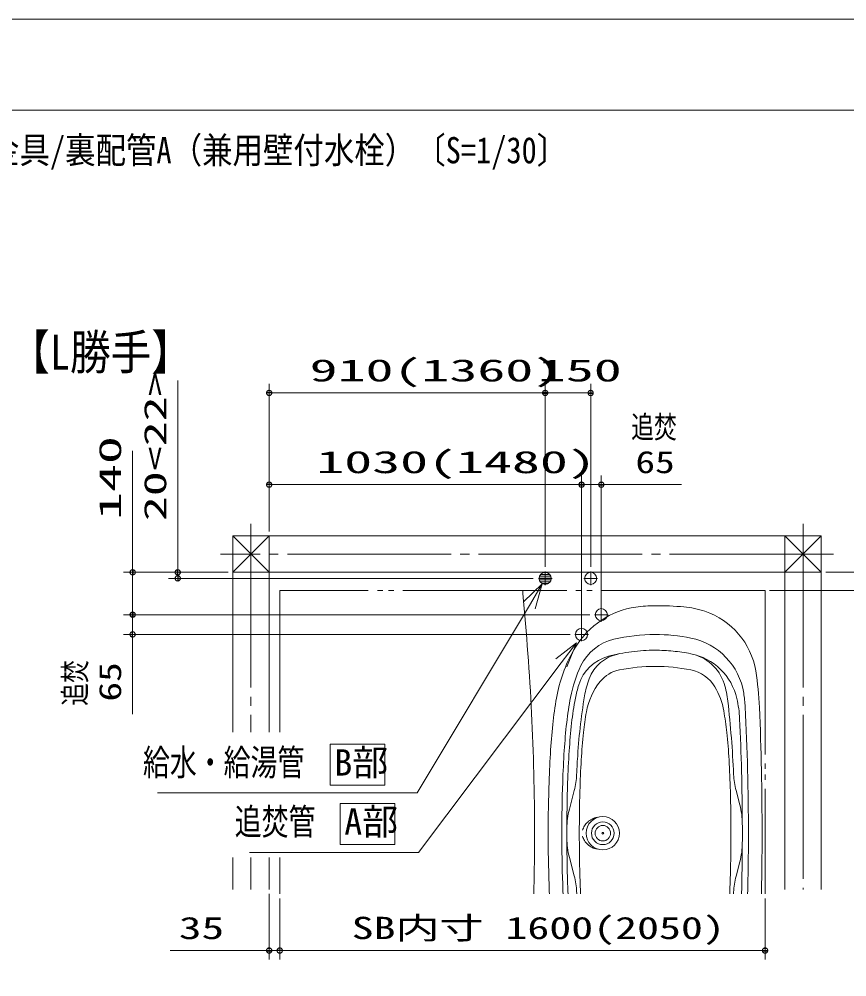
# Model space of a CAD drawing. Units: millimetres on the paper. Extents: x -375 to 305, y -152 to 152.
# Drawn here: x -162.8 to -71.9, y 43.3 to 148.5 of the extents above; entities that cross this region are included whole.
import ezdxf
from ezdxf.enums import TextEntityAlignment as Align

# ---------------------------------------------------------------- set-up
doc = ezdxf.new("R2010")
doc.units = ezdxf.units.MM
doc.linetypes.add('LONG_CHAIN', pattern=[21, 18, -1, 1, -1])
doc.linetypes.add('LONG_DOUBLE_CHAIN', pattern=[21.8, 18, -1, 0.6, -0.6, 0.6, -1])
doc.layers.add('0-0_PV', color=7, linetype='Continuous')
for name, color, linetype, lineweight in [('0-1_RV', 7, 'Continuous', 9), ('0-2_0', 7, 'Continuous', 9), ('0-4_図面枠', 3, 'Continuous', 9), ('0-5_DEFPOINTS', 7, 'Continuous', 9)]:
    doc.layers.add(name, color=color, linetype=linetype, lineweight=lineweight)
doc.styles.add('ＭＳ ゴシック', font='')
doc.styles.get('ＭＳ ゴシック').set_extended_font_data('MS Gothic')

# ---------------------------------------------------------------- blocks, each defined once
blk = doc.blocks.new('_DOTSMALL')
at = {"layer": '0-2_0'}
for p, q in [((0.0746, 0.1), (-0.0746, 0.1)), ((0.1223, -0.0248), (-0.1223, -0.0248))]:
    blk.add_line(p, q, dxfattribs=at)
for points in [[(0.125, 0), (0.124, 0.0157), (0.1211, 0.0311), (0.1162, 0.046), (0.1095, 0.0602), (0.1011, 0.0735), (0.0911, 0.0856), (0.0797, 0.0963), (0.067, 0.1055), (0.0532, 0.1131), (0.0386, 0.1189), (0.0234, 0.1228), (0.0078, 0.1248), (-0.0078, 0.1248), (-0.0234, 0.1228), (-0.0386, 0.1189), (-0.0532, 0.1131), (-0.067, 0.1055), (-0.0797, 0.0963), (-0.0911, 0.0856), (-0.1011, 0.0735), (-0.1095, 0.0602), (-0.1162, 0.046), (-0.1211, 0.0311), (-0.124, 0.0157), (-0.125, 0), (0, 0)], [(-0.125, 0), (-0.124, -0.0157), (-0.1211, -0.0311), (-0.1162, -0.046), (-0.1095, -0.0602), (-0.1011, -0.0735), (-0.0911, -0.0856), (-0.0797, -0.0963), (-0.067, -0.1055), (-0.0532, -0.1131), (-0.0386, -0.1189), (-0.0234, -0.1228), (-0.0078, -0.1248), (0.0078, -0.1248), (0.0234, -0.1228), (0.0386, -0.1189), (0.0532, -0.1131), (0.067, -0.1055), (0.0797, -0.0963), (0.0911, -0.0856), (0.1011, -0.0735), (0.1095, -0.0602), (0.1162, -0.046), (0.1211, -0.0311), (0.124, -0.0157), (0.125, 0), (0, 0)]]:
    blk.add_lwpolyline(points, close=True, dxfattribs=at)
blk = doc.blocks.new('_OPEN30')
at = {"layer": '0-2_0'}
blk.add_line((0, 0), (-1, 0), dxfattribs=at)
blk.add_lwpolyline([(-1, 0.2679), (0, 0), (-1, -0.2679)], dxfattribs=at)

msp = doc.modelspace()

# ---------------------------------------------------------------- linework, layer by layer
at = {"layer": '0-1_RV'}
for p, q in [((-145.411, 87.734), (-145.411, 108.81)), ((-135.368, 92.234), (-135.368, 108.437)), ((-105.035, 88.319), (-105.035, 108.437)), ((-100.035, 88.319), (-100.035, 108.437)), ((-135.368, 107.437), (-105.035, 107.437)), ((-105.035, 107.437), (-100.035, 107.437)), ((-150.368, 87.734), (-150.368, 101.083)), ((-135.368, 92.234), (-135.368, 98.363)), ((-101.035, 80.552), (-101.035, 98.363)), ((-101.035, 82.734), (-101.035, 98.363)), ((-98.868, 82.306), (-98.868, 98.363)), ((-135.368, 97.363), (-101.035, 97.363)), ((-101.188, 97.363), (-103.508, 97.363)), ((-101.035, 97.363), (-98.868, 97.363)), ((-98.868, 97.363), (-90.061, 97.363)), ((-139.368, 91.734), (-139.368, 70.164)), ((-74.701, 91.734), (-139.368, 91.734)), ((-135.368, 91.734), (-139.368, 87.734)), ((-135.368, 87.734), (-139.368, 91.734)), ((-135.368, 91.734), (-135.368, 70.164)), ((-78.701, 91.734), (-78.701, 52.901)), ((-74.701, 91.734), (-78.701, 87.734)), ((-74.701, 87.734), (-78.701, 91.734)), ((-74.701, 91.734), (-74.701, 52.901)), ((-139.868, 87.734), (-151.368, 87.734)), ((-150.368, 83.076), (-150.368, 87.734)), ((-139.868, 87.734), (-146.411, 87.734)), ((-145.411, 87.067), (-145.411, 87.734)), ((-74.701, 87.734), (-139.368, 87.734)), ((-104.531, 87.501), (-105.539, 87.501)), ((-104.827, 87.701), (-105.242, 87.701)), ((-104.827, 87.701), (-105.242, 87.701)), ((-74.201, 87.734), (-64.69, 87.734)), ((-106.34, 87.067), (-146.411, 87.067)), ((-104.371, 87.101), (-105.699, 87.101)), ((-104.391, 86.901), (-105.678, 86.901)), ((-104.412, 87.301), (-105.657, 87.301)), ((-104.48, 86.701), (-105.589, 86.701)), ((-104.687, 86.501), (-105.382, 86.501)), ((-150.368, 83.229), (-150.368, 85.549)), ((-150.368, 85.414), (-150.368, 83.094)), ((-107.501, 85.734), (-107.501, 85.399)), ((-80.368, 85.734), (-64.69, 85.734)), ((-100.119, 83.076), (-151.368, 83.076)), ((-150.368, 80.909), (-150.368, 83.076)), ((-102.286, 80.909), (-151.368, 80.909)), ((-150.368, 80.909), (-150.368, 72.163)), ((-128.65, 68.842), (-128.65, 64.346)), ((-128.65, 68.842), (-122.65, 68.842)), ((-122.65, 68.842), (-122.65, 64.346)), ((-128.65, 64.346), (-122.65, 64.346)), ((-101.842, 63.76), (-102.38, 61.719)), ((-84.061, 63.76), (-83.645, 62.184)), ((-127.563, 62.335), (-127.563, 57.839)), ((-127.563, 62.335), (-121.563, 62.335)), ((-121.563, 62.335), (-121.563, 57.839)), ((-127.563, 57.839), (-121.563, 57.839)), ((-139.368, 56.418), (-139.368, 52.901)), ((-135.368, 56.418), (-135.368, 52.901)), ((-101.842, 54.374), (-102.38, 56.416)), ((-84.062, 54.352), (-83.645, 55.932)), ((-135.368, 52.401), (-135.368, 45.179)), ((-134.201, 51.901), (-134.201, 45.179)), ((-80.868, 51.901), (-80.868, 45.179)), ((-135.368, 46.179), (-146.241, 46.179)), ((-134.201, 46.179), (-135.368, 46.179)), ((-80.868, 46.179), (-134.201, 46.179))]:
    msp.add_line(p, q, dxfattribs=at)
at = {"layer": '0-1_RV', "linetype": 'LONG_CHAIN'}
for p, q in [((-137.368, 93.067), (-137.368, 70.164)), ((-76.701, 93.067), (-76.701, 52.901)), ((-73.368, 89.734), (-140.701, 89.734)), ((-105.035, 87.819), (-105.035, 86.316)), ((-100.035, 87.819), (-100.035, 86.316)), ((-105.786, 87.067), (-104.283, 87.067)), ((-100.786, 87.067), (-99.283, 87.067)), ((-98.868, 83.827), (-98.868, 82.324)), ((-99.619, 83.076), (-98.117, 83.076)), ((-101.035, 81.66), (-101.035, 80.158)), ((-101.786, 80.909), (-100.283, 80.909)), ((-137.368, 56.418), (-137.368, 52.901))]:
    msp.add_line(p, q, dxfattribs=at)
at = {"layer": '0-1_RV', "linetype": 'LONG_DOUBLE_CHAIN'}
for p, q in [((-134.201, 85.734), (-134.201, 70.164)), ((-80.868, 85.734), (-134.201, 85.734)), ((-80.868, 85.734), (-80.868, 52.401)), ((-134.201, 56.418), (-134.201, 52.401))]:
    msp.add_line(p, q, dxfattribs=at)
at = {"layer": '0-1_RV'}
for points in [[(-147.652, 63.523), (-119.088, 63.523), (-106.771, 84.092)], [(-137.513, 56.954), (-118.946, 56.954), (-103.264, 77.783)]]:
    msp.add_lwpolyline(points, dxfattribs=at)
for centre, radius in [((-105.035, 87.067), 0.667), ((-105.035, 87.067), 0.667), ((-100.035, 87.067), 0.667), ((-98.868, 83.076), 0.667), ((-101.035, 80.909), 0.667), ((-98.701, 59.067), 1.833), ((-98.701, 59.067), 1.25), ((-98.701, 59.067), 0.85), ((-98.701, 59.067), 0.1), ((-98.701, 59.067), 0.0833)]:
    msp.add_circle(centre, radius, dxfattribs=at)
for centre, radius, start, end in [((-373.535, 59.067), 267.333, 0, 5.65274), ((-93.723, 74.678), 9.333, 98.32029, 148.83966), ((-92.951, 69.401), 14.667, 90, 98.32029), ((-92.951, 47.401), 36.667, 85.04556, 90.00001), ((-90.648, 73.968), 10, 71.53272, 85.04556), ((-90.12, 75.548), 8.333, 9.28127, 71.53272), ((-96.288, 75.183), 5.333, 103.15011, 154.44401), ((-92.951, 60.901), 20, 90.00001, 103.15011), ((-92.951, 60.901), 20, 78.67196, 89.99999), ((-90.463, 73.32), 7.333, 8.84605, 78.67196), ((-88.018, 71.228), 16, 148.83966, 168.99136), ((-96.885, 73.994), 4.667, 104.86629, 162.67678), ((-96.143, 74.512), 4.333, 101.75518, 159.23385), ((-90.308, 72.413), 6.5, 12.83848, 78.70658), ((-89.981, 74.047), 4.833, 17.53385, 78.69881), ((-103.601, 76.926), 0.333, 355.49509, 355.53069), ((-103.601, 76.926), 0.333, 355.49509, 355.53069), ((-88.018, 71.228), 14.5, 154.44401, 168.99136), ((-96.15, 73.418), 3.667, 101.2935, 140.84625), ((-92.951, 57.401), 20, 90.00001, 101.2935), ((-92.951, 57.401), 20, 78.70658, 89.99999), ((-89.818, 73.091), 4, 30.82918, 78.70658), ((-114.793, 71.516), 33.333, 2.3783, 9.28127), ((-90.845, 72.503), 10, 159.23385, 170.54618), ((-88.017, 71.228), 13.956, 162.67678, 168.99136), ((-93.288, 71.125), 7.333, 141.07337, 169.92767), ((-93.287, 71.099), 8, 10.13814, 30.34449), ((-94.574, 72.543), 9.667, 6.17303, 17.83526), ((-69.041, 67.536), 35.333, 168.99136, 173.72789), ((-69.041, 67.536), 33.833, 168.99136, 173.72789), ((-69.04, 67.536), 33.289, 168.99136, 173.72789), ((-35.931, 63.359), 65.669, 170.54618, 176.68288), ((-96.648, 70.982), 13, 2.90472, 12.77744), ((-97.709, 72.193), 14.667, 3.00057, 8.84605), ((-199.888, 60.466), 115.67, 2.50435, 6.51084), ((-349.868, 59.067), 267.167, 0, 2.98086), ((-414.535, 59.067), 333.333, 360, 2.3783), ((-69.084, 66.826), 31.917, 169.92766, 174.03081), ((-116.819, 66.826), 31.917, 5.96919, 10.25433), ((-349.868, 59.067), 266.5, 0.2203, 2.70422), ((-35.907, 63.895), 68.667, 173.72789, 176.37678), ((-35.907, 63.895), 67.167, 173.72789, 176.37678), ((-35.906, 63.895), 66.623, 173.72789, 176.37678), ((-35.931, 63.359), 65.25, 174.03081, 176.68288), ((-149.971, 63.359), 65.25, 3.31712, 5.96919), ((13.993, 60.735), 118.667, 176.37678, 178.08861), ((13.993, 60.735), 117.167, 176.37678, 178.08861), ((13.994, 60.735), 116.623, 176.37678, 178.08861), ((13.98, 60.436), 115.667, 176.64806, 177.48115), ((13.985, 60.466), 115.25, 176.68288, 178.39679), ((-199.888, 60.466), 115.25, 1.60321, 3.31712), ((-109.9, 65.886), 8.333, 345.23097, 357.48115), ((-76.003, 65.884), 8.333, 182.50435, 194.76903), ((63.965, 59.067), 168.667, 178.08861, 180), ((63.965, 59.067), 167.167, 178.08861, 180), ((63.966, 59.067), 166.623, 178.0845, 180), ((63.965, 59.067), 165.25, 178.39679, 180), ((-249.868, 59.067), 165.25, 0, 1.60321), ((-91.703, 60.06), 8.333, 0.2203, 14.76903), ((-94.322, 59.594), 8.333, 165.23097, 179.80924), ((-349.868, 59.067), 266.5, 0, 0.2203), ((-373.535, 59.067), 267.333, 358.57103, 0), ((63.965, 59.067), 168.667, 180, 181.91139), ((63.965, 59.067), 167.167, 180, 181.91139), ((63.966, 59.067), 166.623, 180, 181.9155), ((63.965, 59.067), 165.25, 180, 181.60321), ((-249.868, 59.067), 165.25, 358.39679, 0), ((-349.868, 59.067), 266.5, 359.77559, 0), ((-349.868, 59.067), 267.167, 358.57014, 0), ((-414.535, 59.067), 333.333, 358.85401, 0), ((-94.322, 58.54), 8.333, 180.19076, 194.76903), ((-91.703, 58.056), 8.333, 345.23158, 359.77559), ((-349.868, 59.067), 266.5, 358.56656, 359.77559), ((-109.9, 52.249), 8.333, 2.51885, 14.76903), ((13.985, 57.668), 115.25, 181.60321, 182.61976), ((-199.888, 57.668), 115.25, 357.38024, 358.39679), ((-76.004, 52.228), 8.333, 165.23158, 177.4855), ((13.993, 57.4), 118.667, 181.91139, 182.41437), ((13.993, 57.4), 117.167, 181.91139, 182.4453), ((13.994, 57.4), 116.623, 181.91139, 182.45671), ((13.98, 57.699), 115.667, 182.51885, 182.62528), ((-199.888, 57.668), 115.67, 357.38976, 357.4855)]:
    msp.add_arc(centre, radius, start, end, dxfattribs=at)
at = {"layer": '0-1_RV', "linetype": 'LONG_DOUBLE_CHAIN'}
for start, end in [(90.00001, 104.86629), (78.70658, 89.99999)]:
    msp.add_arc((-92.951, 59.174), 20, start, end, dxfattribs=at)
for start_param, end_param in [(1.8417156, 2.9651174), (3.3180679, 4.4414697)]:
    msp.add_ellipse((-98.701, 59.067), major_axis=(2.25, 0), ratio=0.814815, start_param=start_param, end_param=end_param, dxfattribs=at)
at = {"layer": '0-4_図面枠'}
msp.add_lwpolyline([(-291.017, -138.498), (108.983, -138.498), (108.983, 138.502), (-291.017, 138.502)], close=True, dxfattribs=at)
at = {"layer": '0-5_DEFPOINTS'}
msp.add_line((118.983, 148.502), (-301.017, 148.502), dxfattribs=at)

# ---------------------------------------------------------------- block references
at = {"layer": '0-1_RV'}
for name, p, xscale, yscale, rotation in [('_DOTSMALL', (-135.368, 107.437), 2.32, 2.32, 180), ('_DOTSMALL', (-105.035, 107.437), 2.32, 2.32, 180), ('_DOTSMALL', (-135.368, 97.363), 2.32, 2.32, 180), ('_DOTSMALL', (-101.035, 97.363), 2.32, 2.32, 180), ('_DOTSMALL', (-150.368, 87.734), 2.32, 2.32, 90), ('_DOTSMALL', (-145.411, 87.734), 2.32, 2.32, 270), ('_DOTSMALL', (-145.411, 87.067), 2.32, 2.32, 90), ('_OPEN30', (-105.348, 86.469), 2.77, 2.77, 59.08496), ('_DOTSMALL', (-150.368, 83.076), 2.32, 2.32, 90), ('_DOTSMALL', (-150.368, 83.076), 2.32, 2.32, 270), ('_DOTSMALL', (-150.368, 80.909), 2.32, 2.32, 270), ('_OPEN30', (-101.598, 79.996), 2.77, 2.77, 53.02519), ('_DOTSMALL', (-134.201, 46.179), 2.32, 2.32, 180), ('_DOTSMALL', (-134.201, 46.179), 2.32, 2.32, 180)]:
    msp.add_blockref(name, p, dxfattribs=dict(at, xscale=xscale, yscale=yscale, rotation=rotation))
at = {"layer": '0-1_RV', "xscale": 2.32, "yscale": 2.32}
for p in [(-105.035, 107.437), (-100.035, 107.437), (-101.035, 97.363), (-98.868, 97.363), (-135.368, 46.179), (-80.868, 46.179)]:
    msp.add_blockref('_DOTSMALL', p, dxfattribs=at)

# ---------------------------------------------------------------- texts
at = {"layer": '0-0_PV', "style": 'ＭＳ ゴシック', "width": 0.85}
msp.add_text('■【給水・給湯・追焚用接続】浴槽パンあり\u3000壁接続\u3000水栓固定金具/裏配管A（兼用壁付水栓）〔S=1/30〕', height=2.886, dxfattribs=at).set_placement((-263.187, 131.797), align=Align.BOTTOM_LEFT)
at = {"layer": '0-1_RV', "style": 'ＭＳ ゴシック'}
for s, height, width, p in [('【L勝手】', 3.848, 0.85, (-163.927, 108.844)), ('910(1360)', 2.441, 1.85, (-130.92, 107.967)), ('150', 2.441, 1.85, (-105.837, 107.967)), ('追焚', 2.444, 0.75, (-95.577, 101.75)), ('1030(1480)', 2.441, 1.85, (-130.19, 97.893)), ('65', 2.441, 1.3, (-95.113, 97.893)), ('給水・給湯管\u3000', 2.889, 0.75, (-149.233, 64.539)), ('追焚管\u3000', 2.889, 0.75, (-139.146, 58.032)), ('35', 2.441, 1.5, (-145.288, 46.709)), ('SB内寸 1600(2050)', 2.444, 1.45, (-126.301, 46.709))]:
    msp.add_text(s, height=height, dxfattribs=dict(at, width=width)).set_placement(p, align=Align.BOTTOM_LEFT)
for s, height, width, p in [('20<22>', 2.441, 1.65, (-145.941, 93.357)), ('140', 2.441, 1.85, (-150.898, 93.479)), ('追焚', 2.444, 0.75, (-154.755, 73.073)), ('65', 2.441, 1.3, (-150.898, 73.537))]:
    msp.add_text(s, height=height, rotation=90, dxfattribs=dict(at, width=width)).set_placement(p, align=Align.BOTTOM_LEFT)
for s, p in [('B部', (-128.195, 64.539)), ('A部', (-127.109, 58.032))]:
    msp.add_text(s, height=2.889, dxfattribs=at).set_placement(p, align=Align.BOTTOM_LEFT)

doc.saveas('drawing.dxf')
